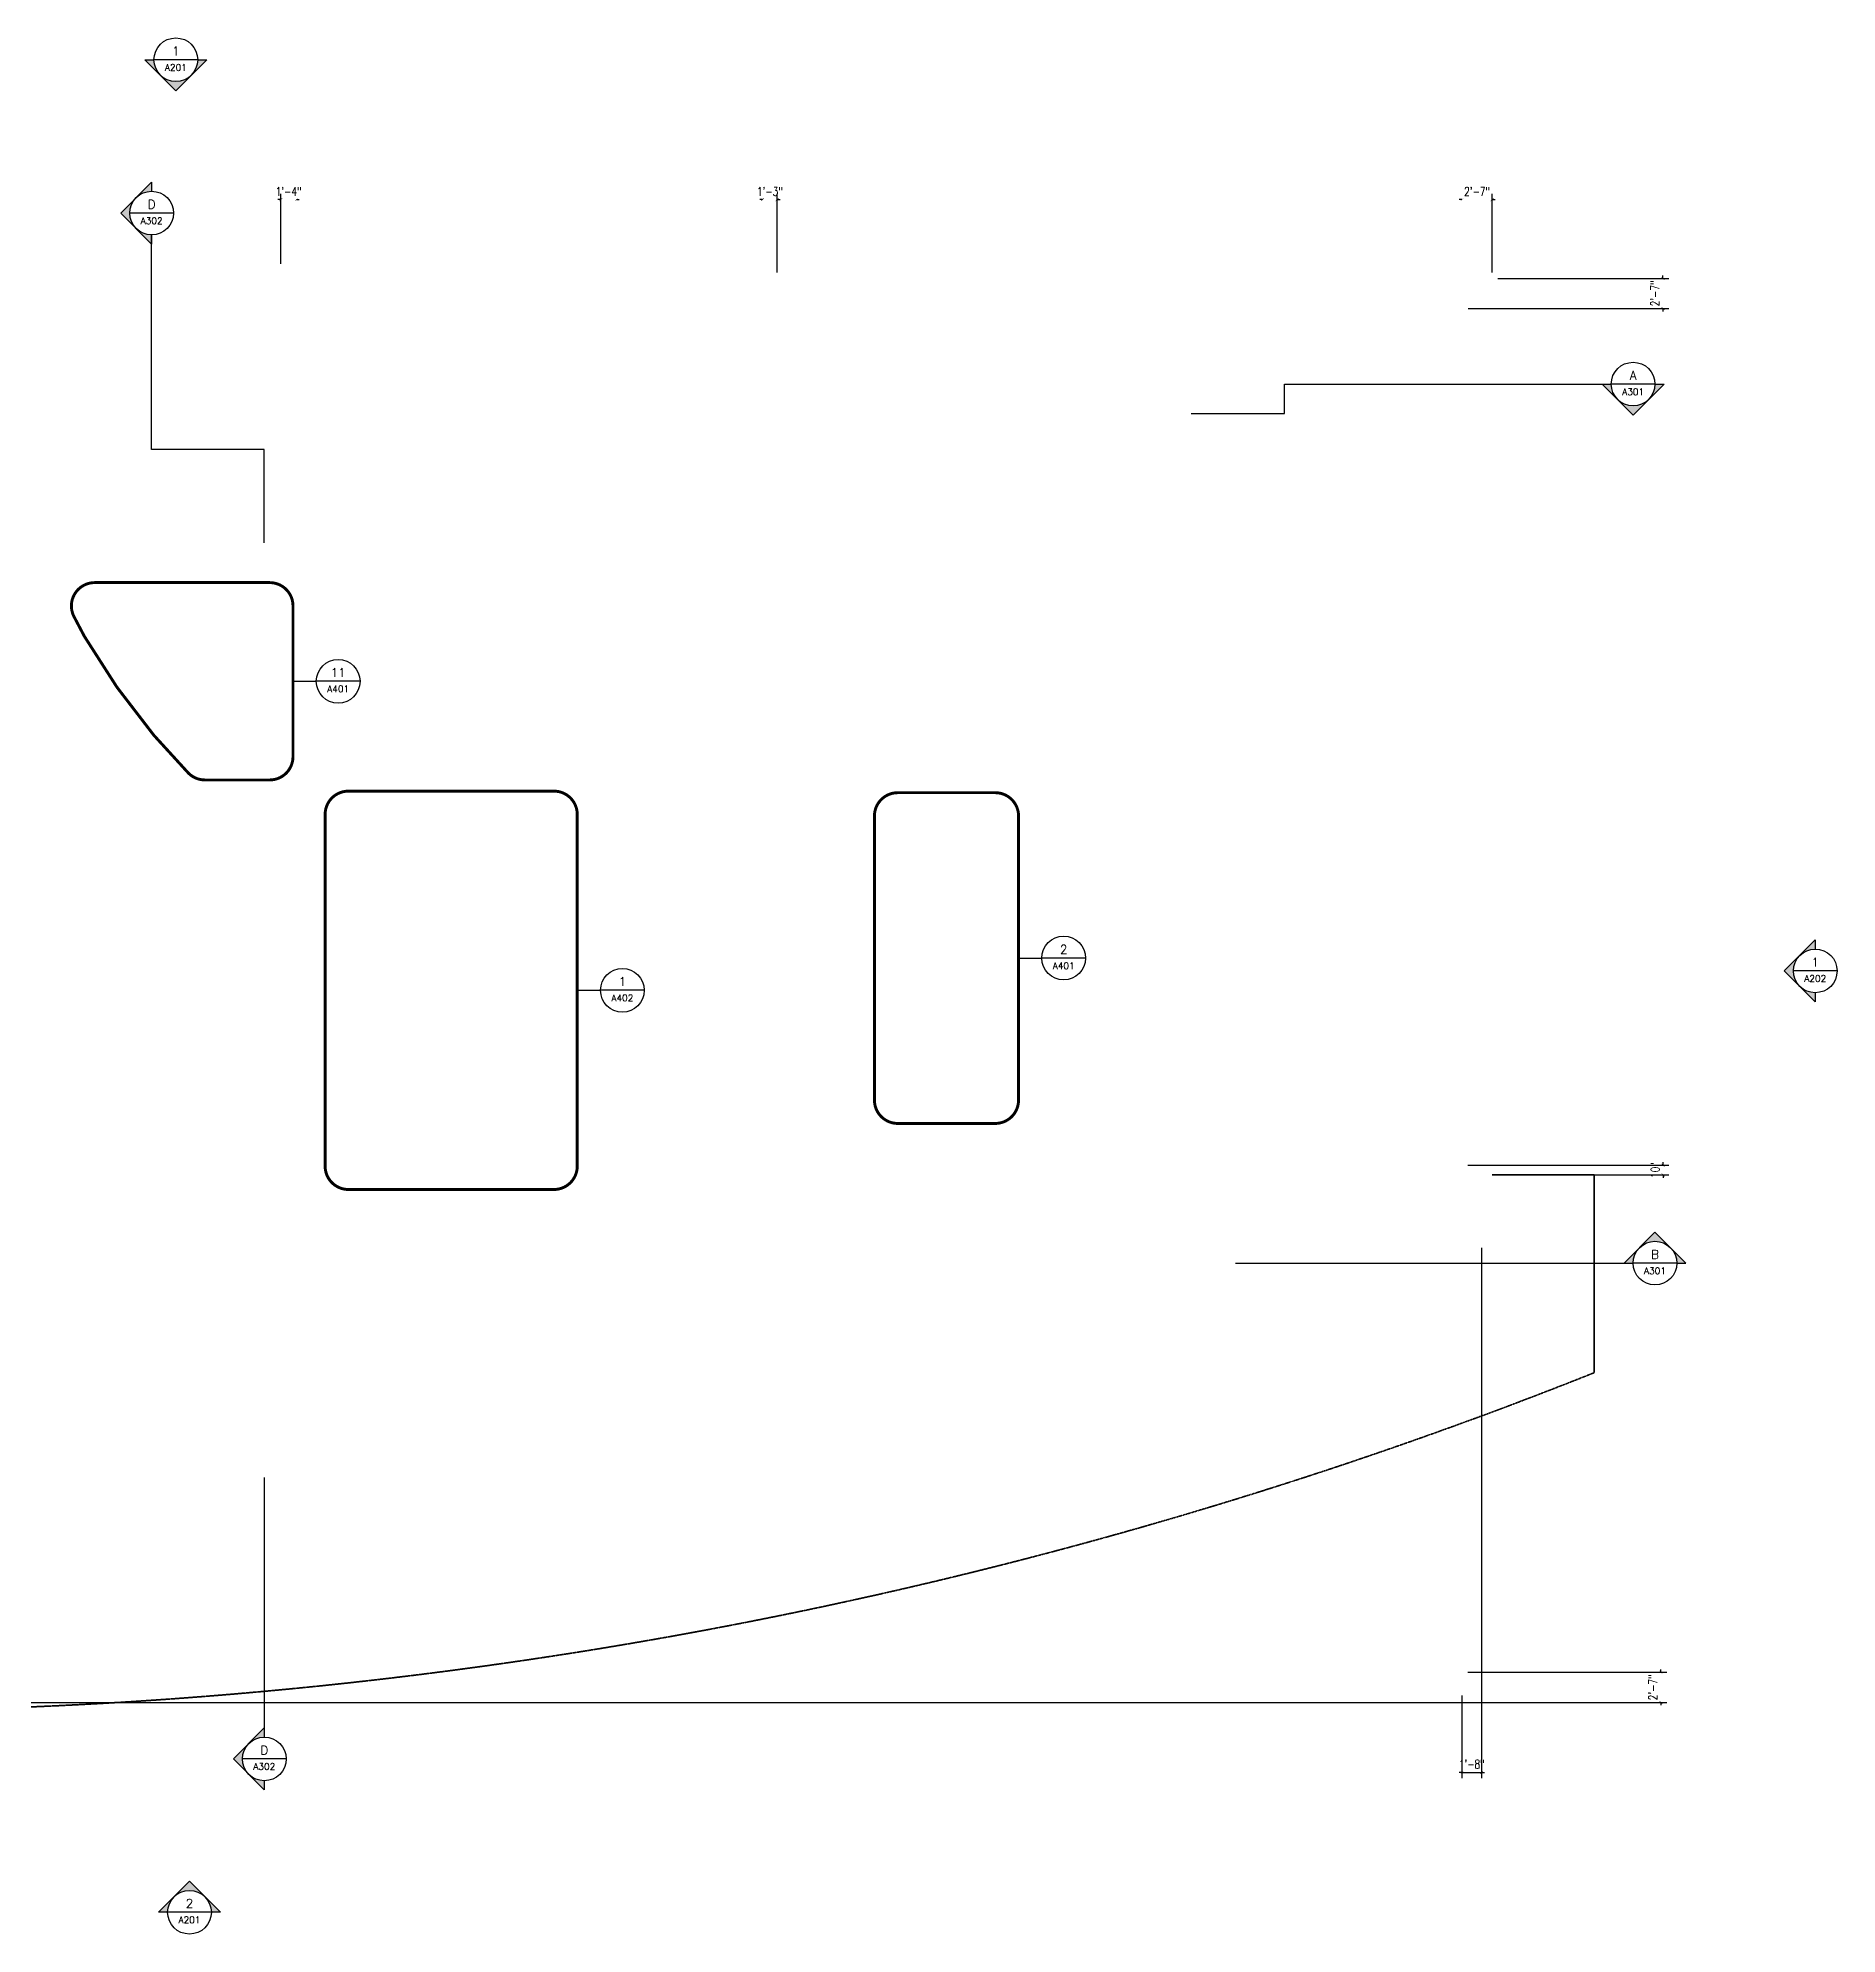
# Model space of a CAD drawing. Header units: inches. Extents: x -390 to 2906, y -206 to 1802.
# Drawn here: x 1054 to 2906, y -150 to 1802 of the extents above; entities that cross this region are included whole.
import ezdxf
from ezdxf.enums import TextEntityAlignment as Align

# ---------------------------------------------------------------- set-up
doc = ezdxf.new("R2010")
doc.units = ezdxf.units.IN
doc.header["$LTSCALE"] = 0.5
doc.header["$MEASUREMENT"] = 0
doc.linetypes.add('DASHED2', pattern=[0.375, 0.25, -0.125])
doc.layers.get('0').update_dxf_attribs({"lineweight": 18})
doc.layers.get('Defpoints').update_dxf_attribs({"color": 140, "lineweight": 18})
for name, color, linetype, lineweight in [('A-Anno-Dims', 211, 'Continuous', 18), ('A-Detl-Iden', 151, 'Continuous', 25), ('A-Elev-Iden', 151, 'Continuous', 25), ('A-Flor-Otln', 32, 'Continuous', 35), ('A-Sect-Iden', 191, 'Continuous', 25)]:
    doc.layers.add(name, color=color, linetype=linetype, lineweight=lineweight)
doc.styles.add('Arch-Dim', font='romans.shx', dxfattribs={"width": 0.75})
doc.styles.add('RomanS', font='romans.shx')
doc.dimstyles.new('Aec-Arch-I-96', dxfattribs={"dimscale": 96, "dimtxt": 0.09375, "dimasz": 0.0625, "dimexe": 0.0625, "dimexo": 0.0625, "dimgap": 0.03125, "dimtad": 1, "dimdec": 4, "dimzin": 3, "dimdsep": 46, "dimlunit": 4, "dimtxsty": 'Arch-Dim', "dimblk": 'ARCHTICK', "dimcen": 0.09375, "dimazin": 2, "dimtfac": 0.75, "dimtdec": 4, "dimtix": 1, "dimtmove": 2, "dimatfit": 2, "dimfxl": 1, "dimtolj": 1, "dimtzin": 0, "dimarcsym": 0})
doc.dimstyles.new('Annotative', dxfattribs={"dimscale": 0, "dimtxt": 0.09375, "dimasz": 0.03125, "dimexe": 0.0625, "dimexo": 0.0625, "dimgap": 0.03125, "dimtad": 1, "dimdec": 4, "dimzin": 3, "dimdsep": 46, "dimlunit": 4, "dimtxsty": 'Arch-Dim', "dimblk": 'ARCHTICK', "dimcen": 0.09375, "dimazin": 2, "dimtfac": 0.75, "dimtdec": 4, "dimtix": 1, "dimtofl": 0, "dimtmove": 2, "dimatfit": 3, "dimfxl": 1, "dimtolj": 1, "dimtzin": 0, "dimarcsym": 0})

# ---------------------------------------------------------------- blocks, each defined once
blk = doc.blocks.new('_ArchTick')
at = {"color": 0, "linetype": 'ByBlock', "const_width": 0.15}
blk.add_lwpolyline([(-0.5, -0.5), (0.5, 0.5)], dxfattribs=at)
blk = doc.blocks.new('Anno_Detail_A2')
at = {"color": 0, "linetype": 'ByBlock', "lineweight": -2}
blk.add_line((2.5, 0), (-2.5, 0), dxfattribs=at)
blk.add_circle((0, 0), 2.5, dxfattribs=at)
at = {"color": 0, "linetype": 'ByBlock', "lineweight": -2, "style": 'RomanS'}
blk.add_attdef('NUMBER', text='', height=1, dxfattribs=at).set_placement((0, 0.5), align=Align.CENTER)
blk.add_attdef('SHEET', text='', height=0.75, dxfattribs=at).set_placement((0, -0.5), align=Align.TOP_CENTER)
blk = doc.blocks.new('*D35')
at = {"layer": 'A-Anno-Dims', "color": 0, "lineweight": -2, "transparency": 16777216}
for p, q in [((2540, 557), (2540, 11)), ((2520, 96), (2520, 11)), ((2520, 17), (2517, 17)), ((2520, 17), (2540, 17)), ((2540, 17), (2543, 17))]:
    blk.add_line(p, q, dxfattribs=at)
at = {"layer": 'Defpoints', "color": 0, "transparency": 16777216}
for p in [(2540, 563), (2520, 102), (2540, 17)]:
    blk.add_point(p, dxfattribs=at)
at = {"layer": 'A-Anno-Dims', "color": 0, "lineweight": -2, "transparency": 16777216, "xscale": 3, "yscale": 3, "zscale": 3}
blk.add_blockref('_ArchTick', (2520, 17), dxfattribs=at)
at = {"layer": 'A-Anno-Dims', "color": 0, "lineweight": -2, "transparency": 16777216, "xscale": 3, "yscale": 3, "zscale": 3, "rotation": 180}
blk.add_blockref('_ArchTick', (2540, 17), dxfattribs=at)
at = {"layer": 'A-Anno-Dims', "color": 0, "transparency": 16777216, "insert": (2530, 25.4), "char_height": 9, "attachment_point": 5, "style": 'Arch-Dim'}
blk.add_mtext('\\A1;1\'-8"', dxfattribs=at)
blk = doc.blocks.new('*D38')
at = {"layer": 'A-Anno-Dims', "color": 0, "lineweight": -2, "transparency": 16777216}
for p, q in [((1304, 1570), (1304, 1642)), ((1304, 1636), (1301, 1636)), ((1320, 1636), (1323, 1636))]:
    blk.add_line(p, q, dxfattribs=at)
at = {"layer": 'Defpoints', "color": 0, "transparency": 16777216}
for p in [(1320, 1636), (1320, 1636), (1304, 1564)]:
    blk.add_point(p, dxfattribs=at)
at = {"layer": 'A-Anno-Dims', "color": 0, "lineweight": -2, "transparency": 16777216, "xscale": 3, "yscale": 3, "zscale": 3}
blk.add_blockref('_ArchTick', (1304, 1636), dxfattribs=at)
at = {"layer": 'A-Anno-Dims', "color": 0, "lineweight": -2, "transparency": 16777216, "xscale": 3, "yscale": 3, "zscale": 3, "rotation": 180}
blk.add_blockref('_ArchTick', (1320, 1636), dxfattribs=at)
at = {"layer": 'A-Anno-Dims', "color": 0, "transparency": 16777216, "insert": (1312, 1644.4), "char_height": 9, "attachment_point": 5, "style": 'Arch-Dim'}
blk.add_mtext('\\A1;1\'-4"', dxfattribs=at)
blk = doc.blocks.new('*D39')
at = {"layer": 'A-Anno-Dims', "color": 0, "lineweight": -2, "transparency": 16777216}
for p, q in [((1815, 1561), (1815, 1642)), ((1800, 1636), (1797, 1636)), ((1815, 1636), (1818, 1636))]:
    blk.add_line(p, q, dxfattribs=at)
at = {"layer": 'Defpoints', "color": 0, "transparency": 16777216}
for p in [(1800, 1636), (1815, 1636), (1815, 1555)]:
    blk.add_point(p, dxfattribs=at)
at = {"layer": 'A-Anno-Dims', "color": 0, "lineweight": -2, "transparency": 16777216, "xscale": 3, "yscale": 3, "zscale": 3}
blk.add_blockref('_ArchTick', (1800, 1636), dxfattribs=at)
at = {"layer": 'A-Anno-Dims', "color": 0, "lineweight": -2, "transparency": 16777216, "xscale": 3, "yscale": 3, "zscale": 3, "rotation": 180}
blk.add_blockref('_ArchTick', (1815, 1636), dxfattribs=at)
at = {"layer": 'A-Anno-Dims', "color": 0, "transparency": 16777216, "insert": (1807.5, 1644.4), "char_height": 9, "attachment_point": 5, "style": 'Arch-Dim'}
blk.add_mtext('\\A1;1\'-3"', dxfattribs=at)
blk = doc.blocks.new('*D40')
at = {"layer": 'A-Anno-Dims', "color": 0, "lineweight": -2, "transparency": 16777216}
for p, q in [((2551, 1561), (2551, 1642)), ((2520, 1636), (2517, 1636)), ((2551, 1636), (2554, 1636))]:
    blk.add_line(p, q, dxfattribs=at)
at = {"layer": 'Defpoints', "color": 0, "transparency": 16777216}
for p in [(2520, 1636), (2551, 1636), (2551, 1555)]:
    blk.add_point(p, dxfattribs=at)
at = {"layer": 'A-Anno-Dims', "color": 0, "lineweight": -2, "transparency": 16777216, "xscale": 3, "yscale": 3, "zscale": 3}
blk.add_blockref('_ArchTick', (2520, 1636), dxfattribs=at)
at = {"layer": 'A-Anno-Dims', "color": 0, "lineweight": -2, "transparency": 16777216, "xscale": 3, "yscale": 3, "zscale": 3, "rotation": 180}
blk.add_blockref('_ArchTick', (2551, 1636), dxfattribs=at)
at = {"layer": 'A-Anno-Dims', "color": 0, "transparency": 16777216, "insert": (2535.5, 1644.4), "char_height": 9, "attachment_point": 5, "style": 'Arch-Dim'}
blk.add_mtext('\\A1;2\'-7"', dxfattribs=at)
blk = doc.blocks.new('*D41')
at = {"layer": 'A-Anno-Dims', "color": 0, "lineweight": -2, "transparency": 16777216}
for p, q in [((2557, 1555), (2732.9, 1555)), ((2726.9, 1555), (2726.9, 1558)), ((2526.5, 1524), (2732.9, 1524)), ((2726.9, 1524), (2726.9, 1521))]:
    blk.add_line(p, q, dxfattribs=at)
at = {"layer": 'Defpoints', "color": 0, "transparency": 16777216}
for p in [(2551, 1555), (2520.5, 1524), (2726.9, 1524)]:
    blk.add_point(p, dxfattribs=at)
at = {"layer": 'A-Anno-Dims', "color": 0, "lineweight": -2, "transparency": 16777216, "xscale": 3, "yscale": 3, "zscale": 3}
for p, rotation in [((2726.9, 1555), 270), ((2726.9, 1524), 90)]:
    blk.add_blockref('_ArchTick', p, dxfattribs=dict(at, rotation=rotation))
at = {"layer": 'A-Anno-Dims', "color": 0, "transparency": 16777216, "insert": (2718.6, 1539.5), "char_height": 9, "attachment_point": 5, "rotation": 90, "style": 'Arch-Dim'}
blk.add_mtext('\\A1;2\'-7"', dxfattribs=at)
blk = doc.blocks.new('*D42')
at = {"layer": 'A-Anno-Dims', "color": 0, "lineweight": -2, "transparency": 16777216}
for p, q in [((2526, 120), (2730.8, 120)), ((2724.8, 120), (2724.8, 123)), ((590, 89), (2730.8, 89)), ((2724.8, 89), (2724.8, 86))]:
    blk.add_line(p, q, dxfattribs=at)
at = {"layer": 'Defpoints', "color": 0, "transparency": 16777216}
for p in [(2520, 120), (584, 89), (2724.8, 89)]:
    blk.add_point(p, dxfattribs=at)
at = {"layer": 'A-Anno-Dims', "color": 0, "lineweight": -2, "transparency": 16777216, "xscale": 3, "yscale": 3, "zscale": 3}
for p, rotation in [((2724.8, 120), 270), ((2724.8, 89), 90)]:
    blk.add_blockref('_ArchTick', p, dxfattribs=dict(at, rotation=rotation))
at = {"layer": 'A-Anno-Dims', "color": 0, "transparency": 16777216, "insert": (2716.4, 104.5), "char_height": 9, "attachment_point": 5, "rotation": 90, "style": 'Arch-Dim'}
blk.add_mtext('\\A1;2\'-7"', dxfattribs=at)
blk = doc.blocks.new('*D43')
at = {"layer": 'A-Anno-Dims', "color": 0, "lineweight": -2, "transparency": 16777216}
for p, q in [((2727.1, 642), (2727.1, 645)), ((2526, 642), (2733.1, 642)), ((2557, 632), (2733.1, 632)), ((2727.1, 632), (2727.1, 629))]:
    blk.add_line(p, q, dxfattribs=at)
at = {"layer": 'Defpoints', "color": 0, "transparency": 16777216}
for p in [(2520, 642), (2551, 632), (2727.1, 642)]:
    blk.add_point(p, dxfattribs=at)
at = {"layer": 'A-Anno-Dims', "color": 0, "lineweight": -2, "transparency": 16777216, "xscale": 3, "yscale": 3, "zscale": 3}
for p, rotation in [((2727.1, 642), 270), ((2727.1, 632), 90)]:
    blk.add_blockref('_ArchTick', p, dxfattribs=dict(at, rotation=rotation))
at = {"layer": 'A-Anno-Dims', "color": 0, "transparency": 16777216, "insert": (2718.8, 637), "char_height": 9, "attachment_point": 5, "rotation": 90, "style": 'Arch-Dim'}
blk.add_mtext('\\A1;10"', dxfattribs=at)
blk = doc.blocks.new('Anno_Section_A2')
at = {"color": 0, "linetype": 'ByBlock', "lineweight": -2}
blk.add_line((2.5, 0), (-2.5, 0), dxfattribs=at)
blk.add_circle((0, 0), 2.5, dxfattribs=at)
at = {"color": 0, "linetype": 'ByBlock', "lineweight": -2, "style": 'RomanS'}
blk.add_attdef('NUMBER', text='', height=1, dxfattribs=at).set_placement((0, 0.5), align=Align.CENTER)
blk.add_attdef('SHEET', text='', height=0.75, dxfattribs=at).set_placement((0, -0.5), align=Align.TOP_CENTER)
blk = doc.blocks.new('Anno_Arrow_A2')
at = {"linetype": 'ByBlock', "lineweight": -2}
h = blk.add_hatch(color=0, dxfattribs=at)
h.paths.add_polyline_path([(-1.77, 1.77), (-3.54, 0), (-2.5, 0, -0.198912)])
h.paths.add_polyline_path([(0, 3.54), (-1.77, 1.77, -0.414214), (1.77, 1.77)])
h.paths.add_polyline_path([(2.37, 1.16), (2.25, 1.1, -0.114349), (2.5, 0), (3.54, 0)])
h.paths.add_polyline_path([(1.77, 1.77, -0.082683), (2.25, 1.1), (2.37, 1.16)])
at = {"color": 0, "linetype": 'ByBlock', "lineweight": -2}
blk.add_lwpolyline([(-2.5, 0), (-3.54, 0), (0, 3.54), (3.54, 0), (2.5, 0)], dxfattribs=at)
blk = doc.blocks.new('Anno_Elevation_A2')
at = {"color": 0, "linetype": 'ByBlock', "lineweight": -2}
blk.add_line((2.5, 0), (-2.5, 0), dxfattribs=at)
blk.add_circle((0, 0), 2.5, dxfattribs=at)
at = {"color": 0, "linetype": 'ByBlock', "lineweight": -2, "style": 'RomanS'}
blk.add_attdef('NUMBER', text='', height=1, dxfattribs=at).set_placement((0, 0.5), align=Align.CENTER)
blk.add_attdef('SHEET', text='', height=0.75, dxfattribs=at).set_placement((0, -0.5), align=Align.TOP_CENTER)

msp = doc.modelspace()

# ---------------------------------------------------------------- linework, layer by layer
at = {"layer": 'A-Detl-Iden', "linetype": 'DASHED2', "const_width": 3, "flags": 128}
for points in [[(1112.42412, 1241.77747, 0.564303224), (1091.18339, 1206.60468), (1101.23112, 1187.5028, 0.0213327388), (1102.26046, 1185.73342), (1134.77806, 1134.95168, 0.0213327388), (1135.95444, 1133.27645), (1172.6811, 1085.45039, 0.0213327388), (1173.99595, 1083.88149), (1208.21806, 1046.41637, 0.2106884134), (1225.93822, 1038.60266), (1292.5625, 1038.60266, 0.4142135624), (1316.5625, 1062.60266), (1316.5625, 1217.77747, 0.4142135624), (1292.5625, 1241.77747)], [(1349.625, 641, 0.4142135624), (1373.625, 617), (1585.1875, 617, 0.4142135624), (1609.1875, 641), (1609.1875, 1003.125, 0.4142135624), (1585.1875, 1027.125), (1373.625, 1027.125, 0.4142135624), (1349.625, 1003.125)], [(1915.125, 709, 0.4142135624), (1939.125, 685), (2039.5, 685, 0.4142135624), (2063.5, 709), (2063.5, 1001.5, 0.4142135624), (2039.5, 1025.5), (1939.125, 1025.5, 0.4142135624), (1915.125, 1001.5)]]:
    msp.add_lwpolyline(points, format="xyb", close=True, dxfattribs=at)
at = {"layer": 'A-Flor-Otln', "linetype": 'DASHED2', "elevation": 143.25}
msp.add_lwpolyline([(2551, 632), (2656, 632), (2656, 428.34945)], dxfattribs=at)
at = {"layer": 'A-Flor-Otln', "linetype": 'DASHED2'}
msp.add_lwpolyline([(533, 80), (827.14267, 80, 0.0957102367), (2656, 428.34945, 0.0957102367)], format="xyb", dxfattribs=at)
at = {"layer": 'A-Sect-Iden'}
for points in [[(1287, 1282.72718), (1287, 1378.72718), (1171.05802, 1378.72718), (1171.05802, 1599.68019)], [(2241.125, 1416), (2337.125, 1416), (2337.125, 1446.125), (2673.68019, 1446.125)], [(2286.75, 541.2099), (2696.18019, 541.2099)], [(1287, 320.46582), (1287, 53.31981)]]:
    msp.add_lwpolyline(points, dxfattribs=at)

# ---------------------------------------------------------------- block references
at = {"layer": 'A-Detl-Iden', "xscale": 9, "yscale": 9, "zscale": 9}
for p, values in [((1363.0625, 1140.19006), {'SHEET': 'A401', 'NUMBER': '11'}), ((2110, 855.25), {'SHEET': 'A401', 'NUMBER': '2'}), ((1655.6875, 822.0625), {'SHEET': 'A402', 'NUMBER': '1'})]:
    msp.add_blockref('Anno_Detail_A2', p, dxfattribs=at).add_auto_attribs(values)
at = {"layer": 'A-Elev-Iden', "xscale": 9, "yscale": 9, "zscale": 9}
for p, values in [((1195.9375, 1780), {'SHEET': 'A201', 'NUMBER': '1'}), ((2883.63652, 842.0625), {'SHEET': 'A202', 'NUMBER': '1'}), ((1210, -127), {'SHEET': 'A201', 'NUMBER': '2'})]:
    msp.add_blockref('Anno_Elevation_A2', p, dxfattribs=at).add_auto_attribs(values)
for p, rotation in [((1195.9375, 1780), 180), ((2883.63652, 842.0625), 90)]:
    msp.add_blockref('Anno_Arrow_A2', p, dxfattribs=dict(at, rotation=rotation))
msp.add_blockref('Anno_Arrow_A2', (1210, -127), dxfattribs=at)
at = {"layer": 'A-Sect-Iden', "xscale": 9, "yscale": 9, "zscale": 9}
for p, rotation in [((1171.05802, 1622.18019), 90), ((2696.18019, 1446.125), 180), ((1287, 30.81981), 90)]:
    msp.add_blockref('Anno_Arrow_A2', p, dxfattribs=dict(at, rotation=rotation))
for p, values in [((1171.05802, 1622.18019), {'SHEET': 'A302', 'NUMBER': 'D'}), ((2696.18019, 1446.125), {'SHEET': 'A301', 'NUMBER': 'A'}), ((2718.68019, 541.2099), {'SHEET': 'A301', 'NUMBER': 'B'}), ((1287, 30.81981), {'SHEET': 'A302', 'NUMBER': 'D'})]:
    msp.add_blockref('Anno_Section_A2', p, dxfattribs=at).add_auto_attribs(values)
at = {"layer": 'A-Sect-Iden', "xscale": -9, "yscale": 9, "zscale": 9}
msp.add_blockref('Anno_Arrow_A2', (2718.68019, 541.2099), dxfattribs=at)

# ---------------------------------------------------------------- dimensions: what is measured, and where the dimension line sits
at = {"layer": 'A-Anno-Dims'}
for base, p1, p2, picture, middle in [((1320, 1636), (1304, 1564), (1320, 1636), '*D38', (1312, 1644.35714)), ((1815, 1636), (1800, 1636), (1815, 1555), '*D39', (1807.5, 1644.35714)), ((2551, 1636), (2520, 1636), (2551, 1555), '*D40', (2535.5, 1644.35714)), ((2540, 17), (2520, 102), (2540, 563), '*D35', (2530, 25.35714))]:
    dim = msp.add_linear_dim(base=base, p1=p1, p2=p2, dimstyle='Annotative', dxfattribs=at)
    dim.commit()
    dim.dimension.update_dxf_attribs({"geometry": picture, "text_midpoint": middle})
for base, p1, p2, picture, middle in [((2726.91242, 1524), (2551, 1555), (2520.48, 1524), '*D41', (2718.55528, 1539.5)), ((2727.13576, 642), (2551, 632), (2520, 642), '*D43', (2718.77861, 637)), ((2724.78534, 89), (2520, 120), (583.99841, 89), '*D42', (2716.4282, 104.5))]:
    dim = msp.add_linear_dim(base=base, p1=p1, p2=p2, angle=90, dimstyle='Annotative', dxfattribs=at)
    dim.commit()
    dim.dimension.update_dxf_attribs({"geometry": picture, "text_midpoint": middle})

# ---------------------------------------------------------------- leaders
at = {"layer": 'A-Detl-Iden', "has_arrowhead": 0}
for points in [[(1316.5625, 1140.19006), (1340.5625, 1140.19006)], [(2063.5, 855.25), (2087.5, 855.25)], [(1609.1875, 822.0625), (1633.1875, 822.0625)]]:
    msp.add_leader(points, dimstyle='Aec-Arch-I-96', dxfattribs=at)

doc.saveas('drawing.dxf')
